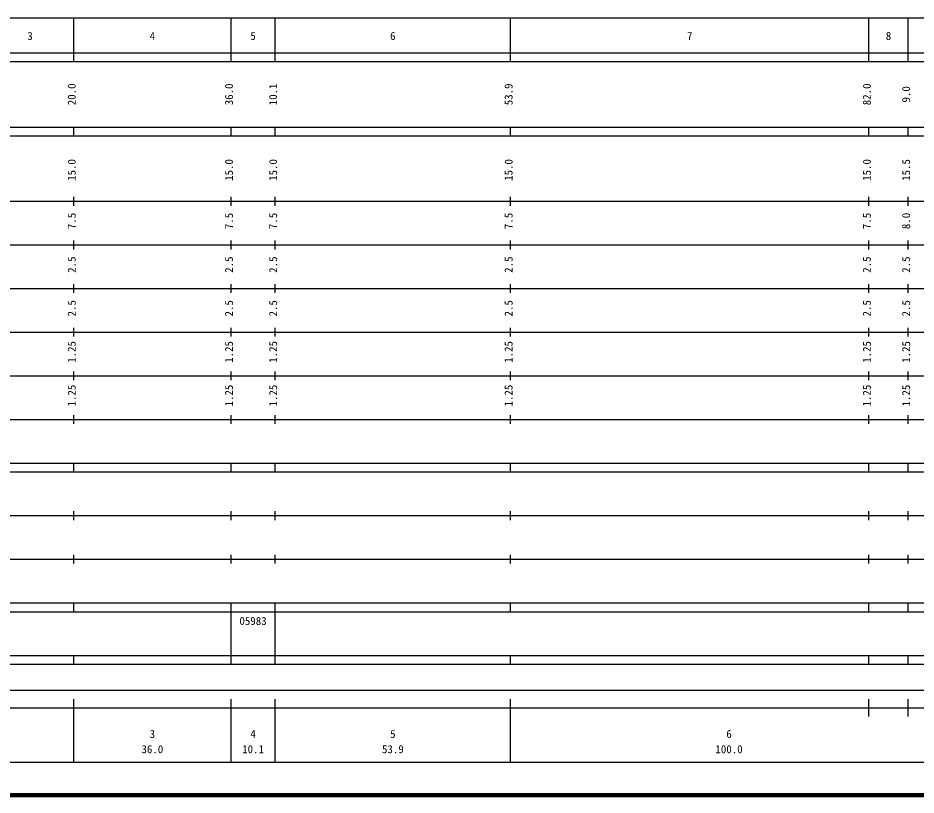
# Model space of a CAD drawing. Units: millimetres on the paper, enlarged 1000 times. Extents: x 40000 to 680000, y 20000 to 380000.
# Drawn here: x 255234 to 460806, y 20000 to 198000 of the extents above; entities that cross this region are included whole.
import ezdxf
from ezdxf.enums import TextEntityAlignment as Align

# ---------------------------------------------------------------- set-up
doc = ezdxf.new("R2010")
doc.units = ezdxf.units.MM
doc.header["$LTSCALE"] = 1000
doc.layers.add('M-TTL', color=2, linetype='Continuous', lineweight=13)
doc.layers.add('M-TTL-BAND', color=7, linetype='Continuous', lineweight=25)
doc.styles.add('ＭＳ ゴシック', font='')
doc.styles.get('ＭＳ ゴシック').set_extended_font_data('MS Gothic')

msp = doc.modelspace()

# ---------------------------------------------------------------- linework, layer by layer
at = {"layer": 'M-TTL', "lineweight": 140}
msp.add_line((40000, 20000), (680000, 20000), dxfattribs=at)
at = {"layer": 'M-TTL-BAND'}
for p, q in [((68000, 198000), (579000, 198000)), ((268000, 188000), (268000, 198000)), ((304000, 188000), (304000, 198000)), ((314100, 188000), (314100, 198000)), ((368000, 188000), (368000, 198000)), ((450000, 188000), (450000, 198000)), ((459000, 188000), (459000, 198000)), ((40000, 190000), (579000, 190000)), ((40000, 188000), (579000, 188000)), ((40000, 173000), (579000, 173000)), ((268000, 171000), (268000, 173000)), ((304000, 171000), (304000, 173000)), ((314100, 171000), (314100, 173000)), ((368000, 171000), (368000, 173000)), ((450000, 171000), (450000, 173000)), ((459000, 171000), (459000, 173000)), ((40000, 171000), (579000, 171000)), ((268000, 155000), (268000, 157000)), ((304000, 155000), (304000, 157000)), ((314100, 155000), (314100, 157000)), ((368000, 155000), (368000, 157000)), ((450000, 155000), (450000, 157000)), ((459000, 155000), (459000, 157000)), ((40000, 156000), (579000, 156000)), ((46000, 146000), (579000, 146000)), ((268000, 145000), (268000, 147000)), ((304000, 145000), (304000, 147000)), ((314100, 145000), (314100, 147000)), ((368000, 145000), (368000, 147000)), ((450000, 145000), (450000, 147000)), ((459000, 145000), (459000, 147000)), ((52000, 136000), (579000, 136000)), ((268000, 135000), (268000, 137000)), ((304000, 135000), (304000, 137000)), ((314100, 135000), (314100, 137000)), ((368000, 135000), (368000, 137000)), ((450000, 135000), (450000, 137000)), ((459000, 135000), (459000, 137000)), ((46000, 126000), (579000, 126000)), ((268000, 125000), (268000, 127000)), ((304000, 125000), (304000, 127000)), ((314100, 125000), (314100, 127000)), ((368000, 125000), (368000, 127000)), ((450000, 125000), (450000, 127000)), ((459000, 125000), (459000, 127000)), ((52000, 116000), (579000, 116000)), ((268000, 115000), (268000, 117000)), ((304000, 115000), (304000, 117000)), ((314100, 115000), (314100, 117000)), ((368000, 115000), (368000, 117000)), ((450000, 115000), (450000, 117000)), ((459000, 115000), (459000, 117000)), ((268000, 105000), (268000, 107000)), ((304000, 105000), (304000, 107000)), ((314100, 105000), (314100, 107000)), ((368000, 105000), (368000, 107000)), ((450000, 105000), (450000, 107000)), ((459000, 105000), (459000, 107000)), ((46000, 106000), (579000, 106000)), ((40000, 96000), (579000, 96000)), ((268000, 94000), (268000, 96000)), ((304000, 94000), (304000, 96000)), ((314100, 94000), (314100, 96000)), ((368000, 94000), (368000, 96000)), ((450000, 94000), (450000, 96000)), ((459000, 94000), (459000, 96000)), ((40000, 94000), (579000, 94000)), ((268000, 83000), (268000, 85000)), ((304000, 83000), (304000, 85000)), ((314100, 83000), (314100, 85000)), ((368000, 83000), (368000, 85000)), ((450000, 83000), (450000, 85000)), ((459000, 83000), (459000, 85000)), ((49000, 84000), (579000, 84000)), ((268000, 73000), (268000, 75000)), ((304000, 73000), (304000, 75000)), ((314100, 73000), (314100, 75000)), ((368000, 73000), (368000, 75000)), ((450000, 73000), (450000, 75000)), ((459000, 73000), (459000, 75000)), ((40000, 74000), (579000, 74000)), ((40000, 64000), (579000, 64000)), ((268000, 62000), (268000, 64000)), ((304000, 62000), (304000, 64000)), ((314100, 62000), (314100, 64000)), ((368000, 62000), (368000, 64000)), ((450000, 62000), (450000, 64000)), ((459000, 62000), (459000, 64000)), ((40000, 62000), (579000, 62000)), ((304000, 52000), (304000, 62000)), ((314100, 52000), (314100, 62000)), ((40000, 52000), (579000, 52000)), ((268000, 50000), (268000, 52000)), ((304000, 50000), (304000, 52000)), ((314100, 50000), (314100, 52000)), ((368000, 50000), (368000, 52000)), ((450000, 50000), (450000, 52000)), ((459000, 50000), (459000, 52000)), ((40000, 50000), (579000, 50000)), ((71000, 44000), (565000, 44000)), ((268000, 27500), (268000, 42000)), ((304000, 27500), (304000, 42000)), ((314100, 27500), (314100, 42000)), ((368000, 27500), (368000, 42000)), ((450000, 38000), (450000, 42000)), ((459000, 38000), (459000, 42000)), ((40000, 40000), (579000, 40000)), ((68000, 27500), (579000, 27500))]:
    msp.add_line(p, q, dxfattribs=at)

# ---------------------------------------------------------------- texts
at = {"layer": 'M-TTL-BAND', "style": 'ＭＳ ゴシック'}
for s, p in [('3', (258000, 192405)), ('4', (286000, 192405)), ('5', (309050, 192405)), ('6', (341050, 192405)), ('7', (409000, 192405)), ('8', (454500, 192405)), ('3', (286000, 32523)), ('4', (309050, 32523)), ('5', (341050, 32523)), ('6', (418000, 32523)), ('36.0', (286000, 29033)), ('10.1', (309050, 29033)), ('53.9', (341050, 29033)), ('100.0', (418000, 29033))]:
    msp.add_text(s, height=1833, dxfattribs=at).set_placement(p, align=Align.BOTTOM_CENTER)
for s, p in [('20.0', (269000, 180500)), ('36.0', (305000, 180500)), ('10.1', (315100, 180500)), ('53.9', (369000, 180500)), ('82.0', (451000, 180500)), ('9.0', (460000, 180500)), ('15.0', (269000, 163174)), ('15.0', (305000, 163174)), ('15.0', (315100, 163174)), ('15.0', (369000, 163174)), ('15.0', (451000, 163174)), ('15.5', (460000, 163174)), ('7.5', (269000, 151500)), ('7.5', (305000, 151500)), ('7.5', (315100, 151500)), ('7.5', (369000, 151500)), ('7.5', (451000, 151500)), ('8.0', (460000, 151500)), ('2.5', (269000, 141500)), ('2.5', (305000, 141500)), ('2.5', (315100, 141500)), ('2.5', (369000, 141500)), ('2.5', (451000, 141500)), ('2.5', (460000, 141500)), ('2.5', (269000, 131500)), ('2.5', (305000, 131500)), ('2.5', (315100, 131500)), ('2.5', (369000, 131500)), ('2.5', (451000, 131500)), ('2.5', (460000, 131500)), ('1.25', (269000, 121500)), ('1.25', (305000, 121500)), ('1.25', (315100, 121500)), ('1.25', (369000, 121500)), ('1.25', (451000, 121500)), ('1.25', (460000, 121500)), ('1.25', (269000, 111500)), ('1.25', (305000, 111500)), ('1.25', (315100, 111500)), ('1.25', (369000, 111500)), ('1.25', (451000, 111500)), ('1.25', (460000, 111500))]:
    msp.add_text(s, height=1833, rotation=90, dxfattribs=at).set_placement(p, align=Align.BOTTOM_CENTER)
msp.add_text('05983', height=1833, dxfattribs=at).set_placement((305925, 58405), align=Align.BOTTOM_LEFT)

doc.saveas('drawing.dxf')
